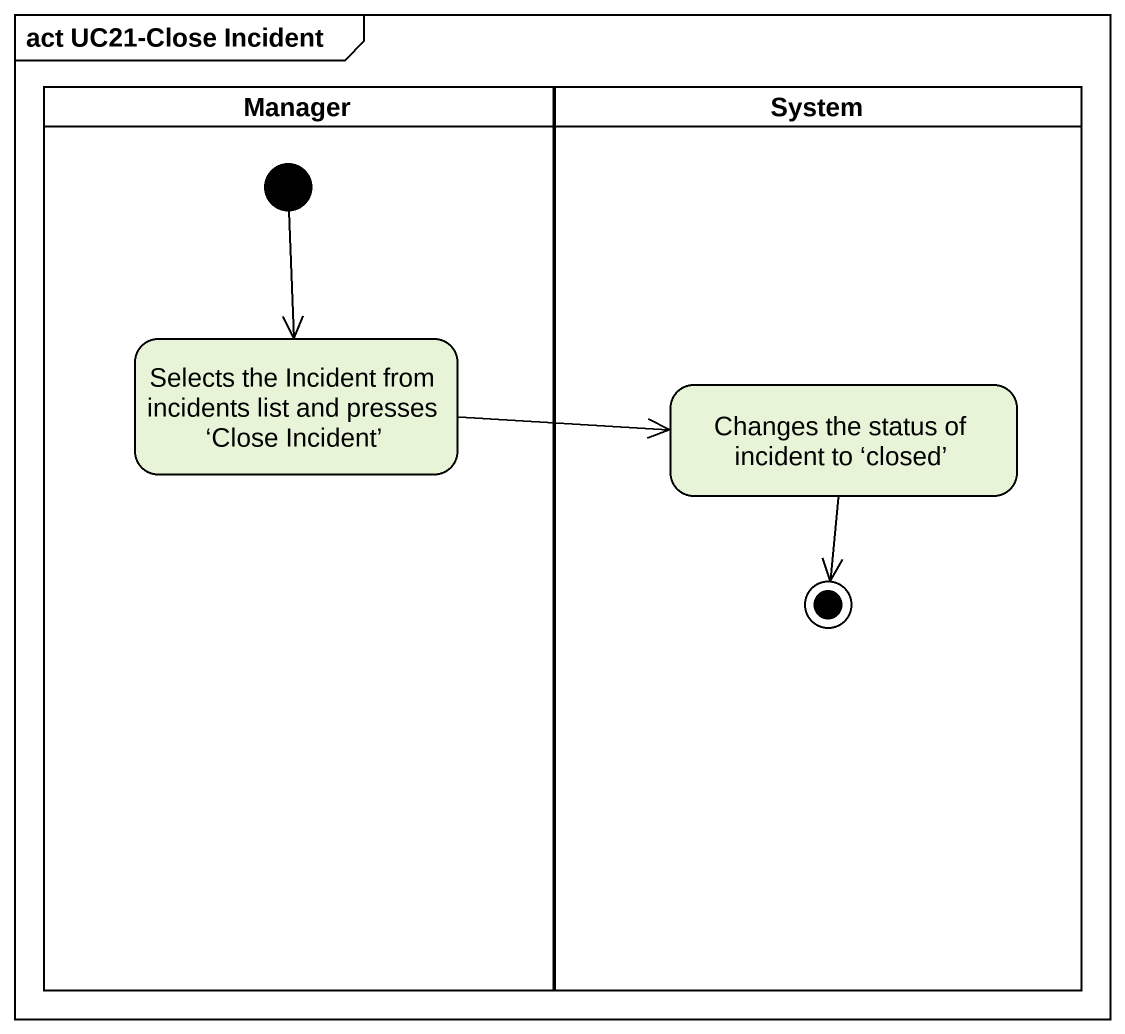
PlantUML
@startuml
mainframe act UC21-Close Incident
hide empty description
state Manager <<partition>> {
  state "Selects the Incident from incidents list and presses ‘Close Incident’" as Selects_the_Incident_from
  [*] --> Selects_the_Incident_from
}
state System <<partition>> {
  state "Changes the status of incident to ‘closed’" as Changes_the_status_of
  Changes_the_status_of --> [*]
}
Selects_the_Incident_from -right-> Changes_the_status_of
@enduml
